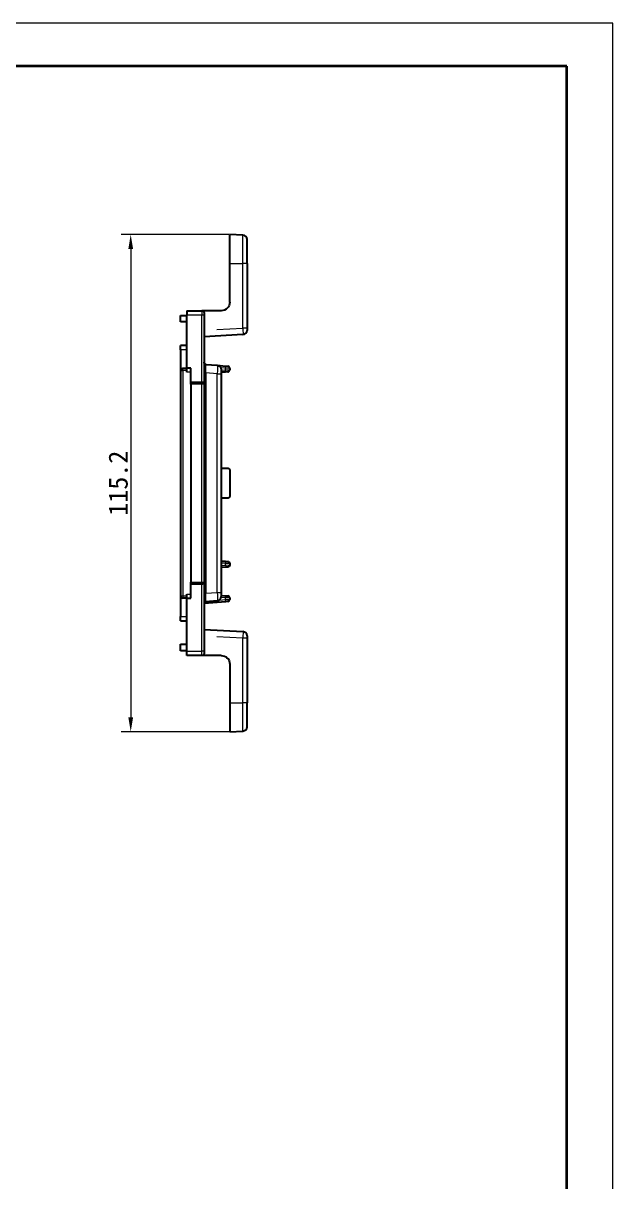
# Model space of a CAD drawing. Header units: millimetres. Extents: x 803 to 1266, y 444 to 714.
# Drawn here: x 1204.1 to 1265.8, y 590.2 to 711.3 of the extents above; entities that cross this region are included whole.
import ezdxf

# ---------------------------------------------------------------- set-up
doc = ezdxf.new("R2010")
doc.units = ezdxf.units.MM
doc.layers.get('Defpoints').update_dxf_attribs({"linetype": 'CONTINUOUS'})
doc.layers.add('22', color=7, linetype='CONTINUOUS', true_color=0xffffff)
doc.layers.add('layer 1', color=7, linetype='CONTINUOUS')
doc.layers.add('尺寸线层', color=3, linetype='CONTINUOUS')
doc.dimstyles.new('小粟', dxfattribs={"dimtxt": 2, "dimasz": 1.5, "dimexe": 1, "dimexo": 0.05, "dimgap": 0.3, "dimtad": 1, "dimzin": 0, "dimdsep": 46, "dimtxsty": 'Standard', "dimcen": 0.09, "dimadec": 1, "dimazin": 0, "dimtfac": 1, "dimtmove": 0, "dimatfit": 3, "dimfxl": 1, "dimtolj": 1, "dimtzin": 0, "dimlwd": 13, "dimlwe": 13, "dimarcsym": 0})

# ---------------------------------------------------------------- blocks, each defined once
blk = doc.blocks.new('*D33')
at = {"layer": 'Defpoints', "color": 0, "lineweight": 18}
for p in [(1225.73, 689.21), (1215.36, 637.22), (1225.73, 637.22)]:
    blk.add_point(p, dxfattribs=at)
at = {"layer": '尺寸线层', "color": 0, "lineweight": 13}
for p, q in [((1225.68, 689.21), (1214.36, 689.21)), ((1215.36, 687.71), (1215.36, 638.72)), ((1225.68, 637.22), (1214.36, 637.22))]:
    blk.add_line(p, q, dxfattribs=at)
at = {"layer": '尺寸线层', "color": 0, "lineweight": 18}
for points in [[(1215.11, 687.71), (1215.61, 687.71), (1215.36, 689.21)], [(1215.11, 638.72), (1215.61, 638.72), (1215.36, 637.22)]]:
    blk.add_solid(points, dxfattribs=at)
at = {"layer": '尺寸线层', "color": 0, "lineweight": 18, "insert": (1214.06, 663.21), "char_height": 2, "attachment_point": 5, "rotation": 90}
blk.add_mtext('\\A1;115.2', dxfattribs=at)

msp = doc.modelspace()

# ---------------------------------------------------------------- linework, layer by layer
at = {"layer": '22', "color": 7, "linetype": 'Continuous', "lineweight": 25}
for p, q in [((1227.105, 689.137), (1225.732, 689.209)), ((1225.732, 686.189), (1225.732, 689.209)), ((1227.532, 686.189), (1227.532, 688.687)), ((1225.732, 682.139), (1225.732, 686.189)), ((1227.532, 686.189), (1227.532, 679.416)), ((1221.232, 681.239), (1222.807, 681.239)), ((1221.232, 681.239), (1221.232, 680.789)), ((1224.832, 681.239), (1222.807, 681.239)), ((1223.032, 681.014), (1223.032, 680.789)), ((1220.557, 680.742), (1221.232, 680.742)), ((1220.557, 680.067), (1220.557, 680.742)), ((1221.232, 680.067), (1220.557, 680.067)), ((1221.232, 675.233), (1221.232, 680.789)), ((1223.032, 680.789), (1223.032, 673.564)), ((1227.105, 678.742), (1223.032, 678.529)), ((1227.532, 679.416), (1227.532, 679.191)), ((1221.232, 677.614), (1220.557, 677.614)), ((1220.557, 677.164), (1220.557, 677.614)), ((1220.557, 677.164), (1220.557, 649.264)), ((1220.602, 651.421), (1220.602, 675.008)), ((1220.827, 675.233), (1221.232, 675.233)), ((1221.637, 675.233), (1221.232, 675.233)), ((1221.232, 674.811), (1221.232, 675.233)), ((1221.637, 673.789), (1221.637, 675.233)), ((1223.237, 675.638), (1224.421, 675.535)), ((1224.421, 675.535), (1225.301, 675.458)), ((1224.832, 675.086), (1224.832, 674.638)), ((1225.301, 675.458), (1225.526, 675.438)), ((1225.732, 675.214), (1225.732, 675.066)), ((1221.637, 673.564), (1221.637, 673.789)), ((1221.637, 673.789), (1222.807, 673.789)), ((1225.293, 674.83), (1224.832, 674.805)), ((1224.832, 674.638), (1224.832, 651.796)), ((1225.518, 674.841), (1225.293, 674.83)), ((1221.637, 673.564), (1221.637, 652.864)), ((1223.032, 673.564), (1223.032, 652.864)), ((1224.832, 664.789), (1225.507, 664.789)), ((1225.732, 664.564), (1225.732, 661.864)), ((1225.507, 661.639), (1224.832, 661.639)), ((1224.832, 655.069), (1225.293, 655.045)), ((1225.301, 654.417), (1224.832, 654.376)), ((1225.293, 655.045), (1225.518, 655.033)), ((1225.526, 654.437), (1225.301, 654.417)), ((1225.732, 654.808), (1225.732, 654.661)), ((1221.637, 652.639), (1221.637, 652.864)), ((1221.637, 651.196), (1221.637, 652.639)), ((1222.807, 652.639), (1221.637, 652.639)), ((1223.032, 652.864), (1223.032, 645.639)), ((1221.232, 651.196), (1220.827, 651.196)), ((1221.232, 651.196), (1221.232, 651.617)), ((1221.232, 645.639), (1221.232, 651.196)), ((1221.232, 651.196), (1221.637, 651.196)), ((1225.301, 650.817), (1223.037, 650.619)), ((1224.421, 650.9), (1223.237, 650.796)), ((1224.832, 651.796), (1224.832, 651.348)), ((1224.832, 651.469), (1225.293, 651.445)), ((1225.293, 651.445), (1225.518, 651.433)), ((1225.526, 650.837), (1225.301, 650.817)), ((1225.732, 651.208), (1225.732, 651.061)), ((1220.557, 648.814), (1220.557, 649.264)), ((1220.557, 648.814), (1221.232, 648.814)), ((1223.032, 647.9), (1227.105, 647.687)), ((1227.532, 647.237), (1227.532, 647.013)), ((1220.557, 646.361), (1221.232, 646.361)), ((1220.557, 645.686), (1220.557, 646.361)), ((1227.532, 647.013), (1227.532, 640.239)), ((1221.232, 645.686), (1220.557, 645.686)), ((1221.232, 645.189), (1221.232, 645.639)), ((1222.807, 645.189), (1221.232, 645.189)), ((1224.832, 645.189), (1222.807, 645.189)), ((1223.032, 645.639), (1223.032, 645.414)), ((1225.732, 644.289), (1225.732, 640.239)), ((1225.732, 640.239), (1225.732, 637.22)), ((1227.532, 637.741), (1227.532, 640.239)), ((1225.732, 637.22), (1227.105, 637.292))]:
    msp.add_line(p, q, dxfattribs=at)
at = {"layer": '22', "color": 155, "linetype": 'Continuous', "lineweight": 18}
for p, q in [((1227.105, 686.189), (1227.105, 689.137)), ((1225.732, 686.189), (1227.105, 686.189)), ((1227.532, 686.189), (1227.105, 686.189)), ((1227.105, 679.416), (1227.105, 686.189)), ((1222.807, 681.239), (1222.807, 680.789)), ((1222.807, 680.789), (1221.232, 680.789)), ((1222.807, 673.789), (1222.807, 680.789)), ((1223.032, 680.789), (1222.807, 680.789)), ((1224.38, 679.273), (1227.105, 679.416)), ((1227.532, 679.416), (1227.105, 679.416)), ((1221.232, 677.164), (1220.557, 677.164)), ((1220.602, 675.008), (1220.827, 675.008)), ((1220.827, 675.008), (1220.827, 675.233)), ((1220.827, 675.008), (1220.827, 651.421)), ((1221.232, 675.008), (1220.827, 675.008)), ((1225.282, 675.233), (1224.789, 675.276)), ((1224.832, 675.031), (1225.282, 675.054)), ((1225.282, 675.233), (1225.301, 675.458)), ((1225.732, 675.214), (1225.282, 675.233)), ((1225.282, 675.054), (1225.282, 675.233)), ((1225.282, 675.054), (1225.732, 675.066)), ((1225.293, 674.83), (1225.282, 675.054)), ((1221.637, 674.811), (1221.232, 674.811)), ((1222.807, 673.789), (1222.807, 673.564)), ((1223.032, 674.742), (1223.237, 674.742)), ((1224.421, 674.638), (1223.237, 674.742)), ((1223.237, 674.742), (1223.237, 651.693)), ((1224.421, 651.796), (1224.421, 674.638)), ((1224.421, 674.638), (1224.832, 674.638)), ((1222.807, 673.564), (1221.637, 673.564)), ((1222.807, 652.864), (1222.807, 673.564)), ((1223.032, 673.564), (1222.807, 673.564)), ((1225.282, 654.82), (1224.832, 654.844)), ((1224.832, 654.602), (1225.282, 654.641)), ((1225.293, 655.045), (1225.282, 654.82)), ((1225.732, 654.808), (1225.282, 654.82)), ((1225.282, 654.641), (1225.282, 654.82)), ((1225.282, 654.641), (1225.732, 654.661)), ((1225.282, 654.641), (1225.301, 654.417)), ((1221.637, 652.864), (1222.807, 652.864)), ((1222.807, 652.864), (1223.032, 652.864)), ((1222.807, 652.864), (1222.807, 652.639)), ((1222.807, 645.639), (1222.807, 652.639)), ((1220.602, 651.421), (1220.827, 651.421)), ((1220.827, 651.421), (1220.827, 651.196)), ((1220.827, 651.421), (1221.232, 651.421)), ((1221.232, 651.617), (1221.637, 651.617)), ((1223.032, 651.693), (1223.237, 651.693)), ((1223.237, 651.693), (1224.421, 651.796)), ((1224.421, 651.796), (1224.832, 651.796)), ((1224.649, 650.986), (1225.282, 651.041)), ((1225.282, 651.22), (1224.82, 651.244)), ((1225.282, 651.22), (1225.293, 651.445)), ((1225.732, 651.208), (1225.282, 651.22)), ((1225.282, 651.041), (1225.282, 651.22)), ((1225.282, 651.041), (1225.732, 651.061)), ((1225.301, 650.817), (1225.282, 651.041)), ((1220.557, 649.264), (1221.232, 649.264)), ((1227.105, 647.013), (1224.38, 647.155)), ((1227.105, 640.239), (1227.105, 647.013)), ((1227.532, 647.013), (1227.105, 647.013)), ((1221.232, 645.639), (1222.807, 645.639)), ((1223.032, 645.639), (1222.807, 645.639)), ((1222.807, 645.189), (1222.807, 645.639)), ((1225.732, 640.239), (1227.105, 640.239)), ((1227.532, 640.239), (1227.105, 640.239)), ((1227.105, 637.292), (1227.105, 640.239))]:
    msp.add_line(p, q, dxfattribs=at)
at = {"layer": '22', "color": 7, "linetype": 'Continuous', "lineweight": 25}
for centre, radius, start, end in [((1227.082, 688.687), 0.45, 0, 87), ((1227.082, 679.191), 0.45, 273, 0), ((1225.507, 675.066), 0.225, 273, 0), ((1225.507, 675.214), 0.225, 0, 85), ((1220.827, 651.421), 0.225, 180, 270), ((1223.257, 650.572), 0.225, 95, 180), ((1224.382, 651.348), 0.45, 275, 0), ((1225.507, 651.208), 0.225, 0, 87), ((1225.507, 651.061), 0.225, 275, 0), ((1227.082, 647.237), 0.45, 0, 87), ((1227.082, 637.741), 0.45, 273, 0)]:
    msp.add_arc(centre, radius, start, end, dxfattribs=at)
at = {"layer": '22', "color": 7, "linetype": 'Continuous', "lineweight": 25, "extrusion": (0, -2.34291e-15, -1)}
for centre, radius, start, end in [((-1222.807, 681.014), 0.225, 90, 180), ((-1224.832, 682.139), 0.9, 180, 270), ((-1220.827, 675.008), 0.225, 0, 90), ((-1223.257, 675.862), 0.225, 275, 0), ((-1224.382, 675.086), 0.45, 95, 180), ((-1222.807, 673.564), 0.225, 90, 180), ((-1225.507, 664.564), 0.225, 90, 180), ((-1225.507, 661.864), 0.225, 180, 270), ((-1225.507, 654.808), 0.225, 93, 180), ((-1225.507, 654.661), 0.225, 180, 265), ((-1222.807, 652.864), 0.225, 180, 270), ((-1222.807, 645.414), 0.225, 180, 270), ((-1224.832, 644.289), 0.9, 90, 180)]:
    msp.add_arc(centre, radius, start, end, dxfattribs=at)
at = {"layer": '22', "color": 155, "linetype": 'Continuous', "lineweight": 18, "extrusion": (-4.93038e-32, -2.34291e-15, -1)}
msp.add_ellipse((1227.082, 679.417), major_axis=(0.024, -0.675), ratio=0.0348323, start_param=4.7145188, end_param=6.2825761, dxfattribs=at)
at = {"layer": '22', "color": 155, "linetype": 'Continuous', "lineweight": 18, "extrusion": (1.84889e-32, -2.34291e-15, -1)}
msp.add_ellipse((1223.257, 674.733), major_axis=(0.02, -0.905), ratio=0.02145, start_param=1.5807394, end_param=3.1439395, dxfattribs=at)
at = {"layer": '22', "color": 155, "linetype": 'Continuous', "lineweight": 18, "extrusion": (-3.69779e-32, -2.34291e-15, -1)}
msp.add_ellipse((1224.382, 674.635), major_axis=(0.039, 0.9), ratio=0.0433302, start_param=0.001899, end_param=1.5650992, dxfattribs=at)
at = {"layer": '22', "color": 155, "linetype": 'Continuous', "lineweight": 18, "extrusion": (6.77927e-32, -2.34291e-15, -1)}
msp.add_ellipse((1223.257, 651.701), major_axis=(0.02, 0.905), ratio=0.02145, start_param=3.1392458, end_param=4.7024459, dxfattribs=at)
at = {"layer": '22', "color": 155, "linetype": 'Continuous', "lineweight": 18, "extrusion": (-8.62817e-32, -2.34291e-15, -1)}
msp.add_ellipse((1224.382, 651.8), major_axis=(0.039, -0.9), ratio=0.0433302, start_param=4.7180862, end_param=6.2812863, dxfattribs=at)
at = {"layer": '22', "color": 155, "linetype": 'Continuous', "lineweight": 18, "extrusion": (2.46519e-31, -2.34291e-15, -1)}
msp.add_ellipse((1227.082, 647.012), major_axis=(0.024, 0.675), ratio=0.0348323, start_param=0.0006092, end_param=1.5686665, dxfattribs=at)
at = {"layer": 'layer 1', "color": 1, "lineweight": 9}
for points in [[(1265.825, 711.315), (1265.825, 711.315), (1063.411, 711.315), (1063.411, 711.315)], [(1265.825, 711.315), (1265.825, 711.315), (1265.825, 711.315), (1265.825, 711.315)], [(1265.825, 444.443), (1265.825, 444.443), (1265.825, 711.315), (1265.825, 711.315)], [(1265.825, 711.315), (1265.825, 711.315), (1265.825, 711.315), (1265.825, 711.315)]]:
    msp.add_open_spline(points, degree=3, dxfattribs=at)
at = {"layer": 'layer 1', "lineweight": 35}
for points in [[(1261.005, 706.822), (1261.005, 706.822), (1087.508, 706.822), (1087.508, 706.822)], [(1261.005, 706.822), (1261.005, 706.822), (1261.005, 706.822), (1261.005, 706.822)], [(1261.005, 448.935), (1261.005, 448.935), (1261.005, 706.822), (1261.005, 706.822)], [(1261.005, 706.822), (1261.005, 706.822), (1261.005, 706.822), (1261.005, 706.822)]]:
    msp.add_open_spline(points, degree=3, dxfattribs=at)

# ---------------------------------------------------------------- dimensions: what is measured, and where the dimension line sits
at = {"layer": '尺寸线层', "lineweight": 18}
dim = msp.add_linear_dim(base=(1215.364, 637.22), p1=(1225.732, 689.209), p2=(1225.732, 637.22), angle=90, text='115.2', dimstyle='小粟', dxfattribs=at)
dim.commit()
dim.dimension.update_dxf_attribs({"geometry": '*D33', "text_midpoint": (1214.064, 663.214)})

doc.saveas('drawing.dxf')
